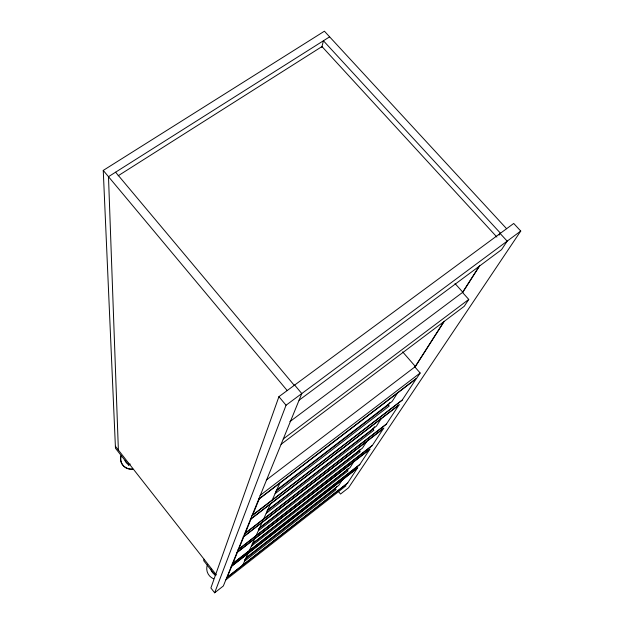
<?xml version="1.0" encoding="UTF-8"?>
<svg xmlns="http://www.w3.org/2000/svg" width="624" height="624" viewBox="0 0 624 624"><rect width="100%" height="100%" fill="white"/><g stroke="black" fill="none" stroke-linecap="round" stroke-linejoin="round"><path stroke-width="0.94" d="M321.781 47.377L323.427 40.771L500.479 233.228M204.079 559.252L203.674 560.664L215.319 575.515M338.395 491.462L340.54 494.044L348.551 487.757L520.751 231.052L513.724 223.454L278.92 396.669L210.889 587.98L214.656 592.8L223.337 585.983L301.79 393.549L294.661 385.055M214.656 592.8L286.049 405.233L520.751 231.052M242.791 565.11L248.071 553.433M249.35 550.594L254.662 538.84M256.105 535.665L262.057 522.491M263.671 518.926L270.387 504.059M272.22 500.019L279.856 483.116M336.749 486.541L335.361 488.732L244.624 559.642M348.239 468.367L347.209 469.989L252.127 543.988M360.29 449.296L359.369 450.746L258.305 529.082M374.533 426.754L372.98 429.203L266.877 511.064M389.789 402.613L388.331 404.929L275.707 491.338M342.202 479.989L338.863 485.23L246.168 557.645M353.746 461.83L350.033 467.657L252.541 543.535M366.631 441.566L362.482 448.087L259.678 527.764M381.108 418.805L376.436 426.145L267.696 510.019M397.472 393.058L392.176 401.388L276.791 489.902M414.796 367.247L444.116 321.29M462.439 292.57L479.716 265.489M499.091 235.123L500.136 233.485L507.172 241.129L501.556 249.662L299.06 400.234M415.6 366.21L443.89 321.883M462.751 292.336L478.998 266.885M414.866 366.928L420.155 373.004L416.824 378.058L258.476 499.294M462.517 292.453L468.764 299.419L464.233 306.306L281.104 444.296M225.826 579.891L345.977 485.792M244.585 561.148L336.086 489.598L334.955 488.233M226.684 577.793L347.849 482.945M251.363 546.148L347.974 470.909L346.772 469.466M232.058 564.197L359.876 464.537M231.098 566.553L357.786 467.711M258.352 530.689L360.181 451.714L359.065 450.388M237.845 549.978L372.458 445.435M236.777 552.614L370.126 448.968M244.343 534.019L386.498 424.102M243.134 536.983L383.9 428.056M250.31 519.347L399.352 404.586M266.206 513.318L373.846 430.225L372.661 428.828M275.09 493.654L389.243 405.998L387.988 404.524M251.683 515.993L402.285 400.132M260.044 495.448L420.155 373.004M266.3 480.043L415.405 366.514L402.644 351.858M283.273 438.968L468.764 299.419M289.848 421.668L462.821 292.219L455.013 283.522M506.602 228.712L324.418 31.2L103.249 170.414L115.471 448.243L128.747 465.169L130.276 464.061M118.178 175.765L321.984 46.566L496.907 237.073M329.628 36.847L108.49 176.686L118.381 450.068M115.588 172.193L294.271 385.343M103.249 170.414L287.204 390.554M278.92 396.669L286.049 405.233M115.385 446.254L216.38 574.93M128.731 463.258L128.747 465.169M132.725 469.03A10.811 10.343 -5 0 1 121.173 455.582M132.725 469.17A10.811 10.335 -5 0 1 121.173 455.731M128.7 464.256A6.934 6.63 -4.9 0 1 124.995 460.645M213.642 578.807A11.021 10.928 32 0 1 207.527 564.478M215.296 574.61A7.067 7.012 31.7 0 1 210.935 569.049M231.73 566.179L227.175 577.333L347.529 483.132L357.412 468.117L231.73 566.179M237.44 552.232L232.846 563.464L359.814 464.467L369.728 449.405L237.44 552.232M243.836 536.601L238.68 549.198L372.403 445.341L383.464 428.532L243.836 536.601M251.043 518.957L245.232 533.185L386.459 423.992L398.884 405.116L251.043 518.957M259.249 498.896L252.626 515.089L402.254 399.992L416.309 378.643L259.249 498.896"/></g></svg>
